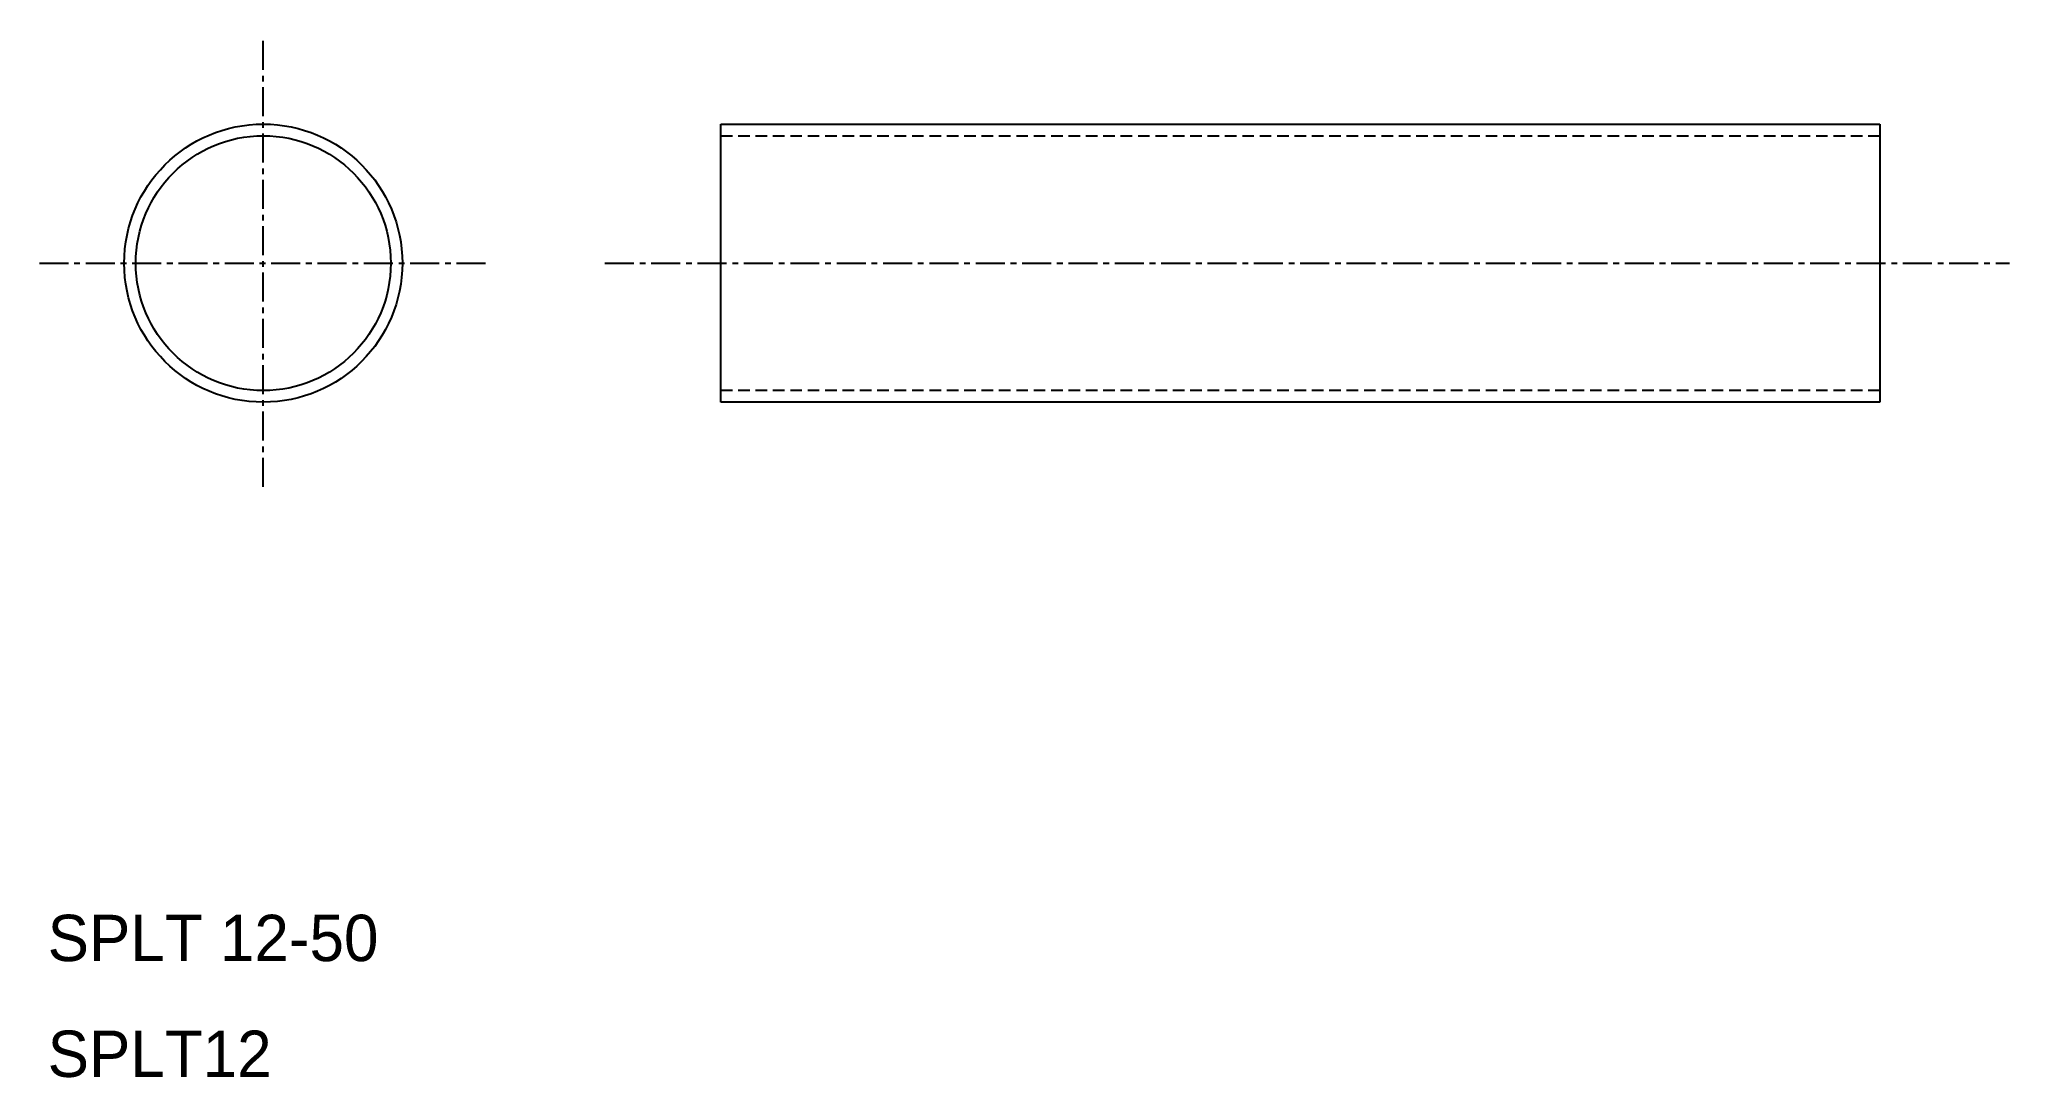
# Model space of a CAD drawing. Extents: x 9.6 to 94.6, y 10 to 54.8.
import ezdxf

# ---------------------------------------------------------------- set-up
doc = ezdxf.new("R2010")
doc.units = 0
doc.linetypes.add('CENTER', pattern=[2, 1.25, -0.25, 0.25, -0.25])
doc.linetypes.add('DASHED', pattern=[0.75, 0.5, -0.25])
doc.layers.get('0').update_dxf_attribs({"linetype": 'CONTINUOUS'})
doc.layers.add('CENTER', color=1, linetype='CENTER')

msp = doc.modelspace()

# ---------------------------------------------------------------- linework, layer by layer
at = {"color": 7, "linetype": 'CONTINUOUS'}
for p, q in [((39.042, 51.124), (89.042, 51.124)), ((39.042, 39.124), (39.042, 51.124)), ((89.042, 51.124), (89.042, 39.124)), ((89.042, 39.124), (39.042, 39.124))]:
    msp.add_line(p, q, dxfattribs=at)
for p, q in [((51.542, 51.124), (51.542, 51.124)), ((64.042, 51.124), (64.042, 51.124))]:
    msp.add_line(p, q)
at = {"color": 3, "linetype": 'DASHED'}
for p, q in [((39.042, 50.624), (89.042, 50.624)), ((89.042, 39.624), (39.042, 39.624))]:
    msp.add_line(p, q, dxfattribs=at)
at = {"color": 7, "linetype": 'CONTINUOUS'}
for radius in [6, 5.5]:
    msp.add_circle((19.303, 45.124), radius, dxfattribs=at)
at = {"layer": 'CENTER', "color": 1, "linetype": 'CENTER'}
for p, q in [((19.303, 35.465), (19.303, 54.782)), ((9.645, 45.124), (28.962, 45.124)), ((34.042, 45.124), (94.643, 45.124))]:
    msp.add_line(p, q, dxfattribs=at)

# ---------------------------------------------------------------- texts
at = {"color": 7, "linetype": 'CONTINUOUS'}
for s, p in [('SPLT 12-50', (10, 15)), ('SPLT12', (10, 10))]:
    msp.add_text(s, height=2, dxfattribs=at).set_placement(p)

doc.saveas('drawing.dxf')
